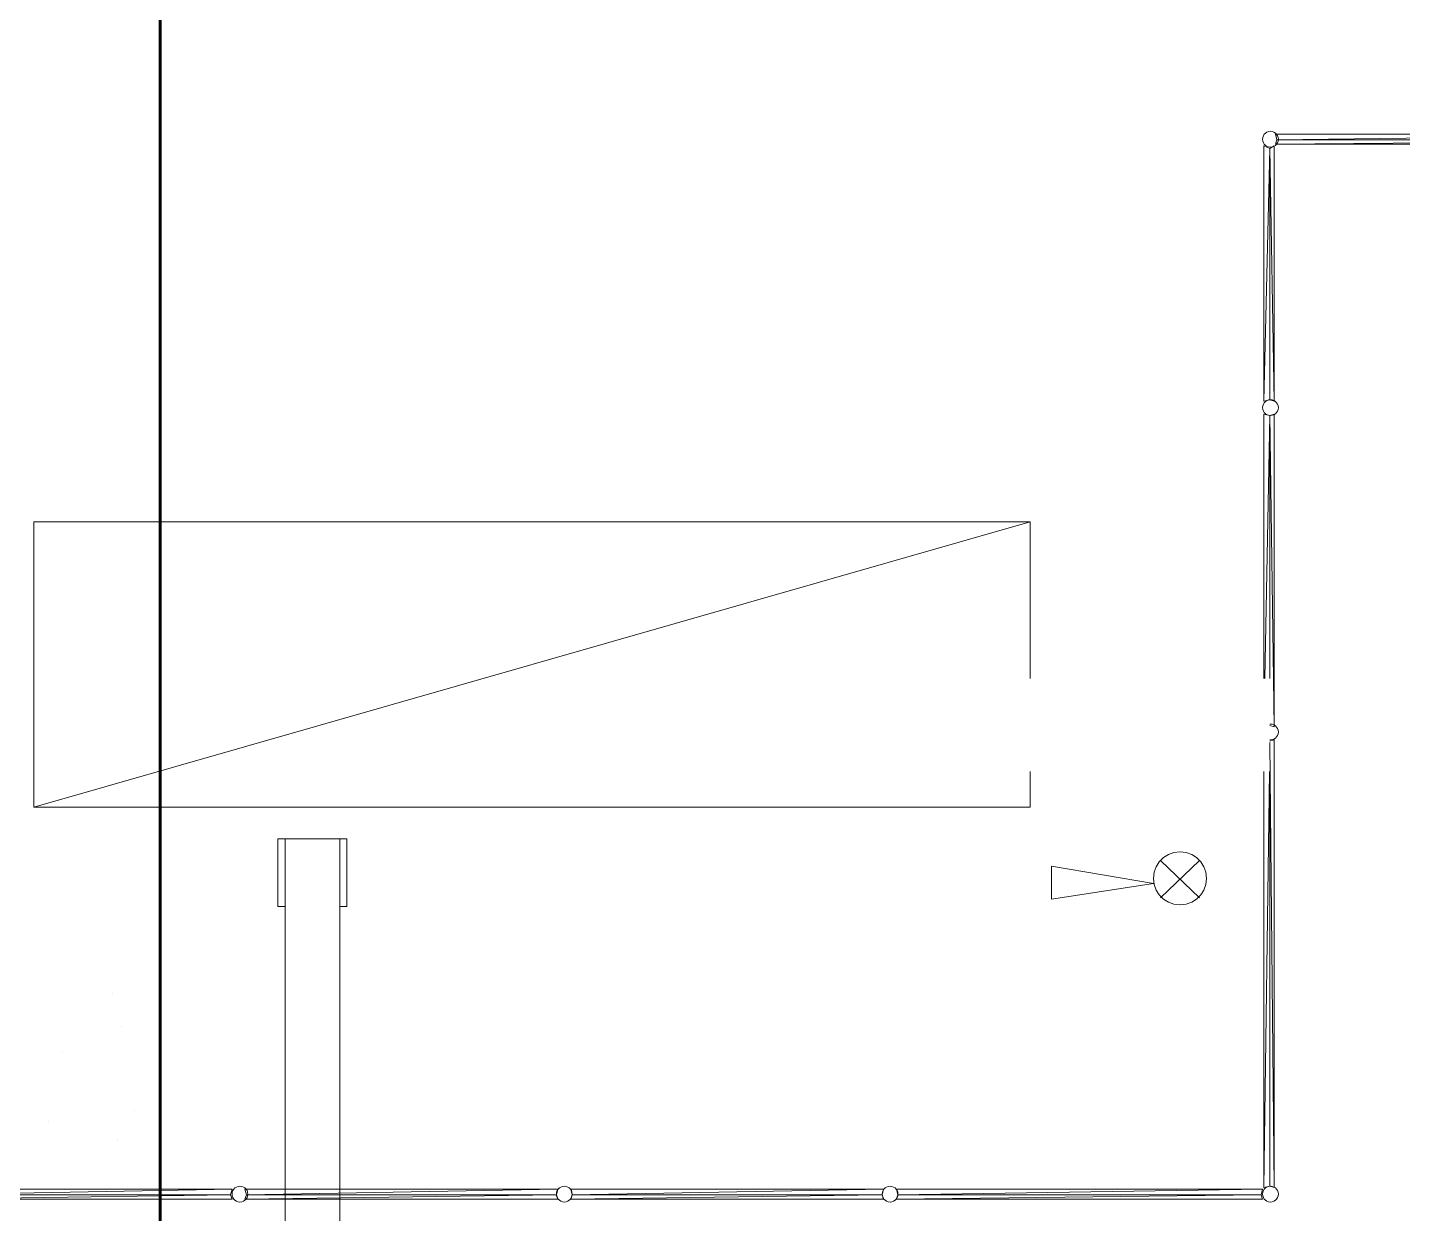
# Paper-space layout '03 Scan Locations' of a CAD drawing. Header units: millimetres. Extents: x 5 to 415, y 5 to 292.
# Drawn here: x 47.7 to 107.1, y 97.3 to 148.5 of the extents above; entities that cross this region are included whole.
import ezdxf

# ---------------------------------------------------------------- set-up
doc = ezdxf.new("R2010")
doc.units = ezdxf.units.MM
for name, color, linetype in [('EXISTING', 7, 'Continuous'), ('OVERHANG_SUPPORT', 7, 'Continuous'), ('PROPOSED', 7, 'Continuous')]:
    doc.layers.add(name, color=color, linetype=linetype)

# ---------------------------------------------------------------- blocks, each defined once
blk = doc.blocks.new('SHEET_03')
at = {"layer": 'EXISTING', "color": 254, "linetype": 'Continuous', "lineweight": 13}
for p, q in [((120.976, 143.878), (101.57, 143.878)), ((101.57, 143.878), (101.632, 143.63)), ((101.632, 143.63), (120.976, 143.878)), ((101.074, 143.382), (101.074, 132.346)), ((101.322, 143.258), (101.074, 143.382)), ((101.074, 132.346), (101.322, 143.258)), ((101.508, 143.382), (101.322, 143.258)), ((101.322, 143.258), (101.322, 132.408)), ((101.508, 132.346), (101.322, 143.258)), ((101.322, 143.258), (101.508, 132.346)), ((101.508, 132.346), (101.508, 143.382)), ((120.852, 143.63), (101.57, 143.444)), ((101.57, 143.444), (101.632, 143.63)), ((101.57, 143.444), (120.976, 143.444)), ((101.632, 143.63), (120.852, 143.63)), ((120.852, 143.63), (101.632, 143.63)), ((101.322, 132.408), (101.074, 132.346)), ((101.322, 132.408), (101.508, 132.346)), ((101.322, 131.726), (101.074, 131.788)), ((101.074, 131.788), (101.074, 120.37)), ((101.113, 120.37), (101.322, 131.726)), ((101.508, 131.788), (101.322, 131.726)), ((101.508, 118.272), (101.322, 131.726)), ((101.322, 131.726), (101.508, 118.272)), ((101.322, 131.726), (101.322, 120.37)), ((101.508, 118.272), (101.508, 131.788)), ((47.94, 127.138), (47.94, 114.8)), ((47.94, 114.8), (90.968, 127.138)), ((90.968, 127.138), (47.94, 127.138)), ((90.968, 127.138), (90.968, 120.37)), ((101.322, 118.334), (101.508, 118.272)), ((101.508, 117.714), (101.322, 117.652)), ((101.508, 98.37), (101.508, 117.714)), ((101.508, 98.37), (101.322, 117.601)), ((101.322, 117.601), (101.508, 98.37)), ((90.968, 116.348), (90.968, 114.8)), ((101.074, 98.37), (101.305, 116.348)), ((101.074, 116.348), (101.074, 98.37)), ((101.322, 116.348), (101.322, 98.432)), ((90.968, 114.8), (47.94, 114.8)), ((97.447, 112.878), (97.184, 112.848)), ((97.71, 112.848), (97.447, 112.878)), ((96.552, 112.448), (96.417, 112.235)), ((96.73, 112.626), (96.552, 112.448)), ((96.61, 112.506), (98.284, 110.894)), ((96.61, 110.894), (98.284, 112.506)), ((96.943, 112.761), (96.73, 112.626)), ((97.184, 112.848), (96.943, 112.761)), ((97.951, 112.761), (97.71, 112.848)), ((98.164, 112.626), (97.951, 112.761)), ((98.342, 112.448), (98.164, 112.626)), ((98.477, 112.235), (98.342, 112.448)), ((91.898, 112.258), (96.3, 111.514)), ((91.898, 110.832), (91.898, 112.258)), ((96.33, 111.994), (96.3, 111.731)), ((96.3, 111.731), (96.33, 111.468)), ((96.417, 112.235), (96.33, 111.994)), ((98.564, 111.994), (98.477, 112.235)), ((98.594, 111.731), (98.564, 111.994)), ((98.564, 111.468), (98.594, 111.731)), ((96.3, 111.514), (91.898, 110.832)), ((96.33, 111.468), (96.417, 111.227)), ((96.417, 111.227), (96.552, 111.014)), ((98.342, 111.014), (98.477, 111.227)), ((98.477, 111.227), (98.564, 111.468)), ((96.552, 111.014), (96.73, 110.836)), ((96.73, 110.836), (96.943, 110.701)), ((96.943, 110.701), (97.184, 110.614)), ((97.184, 110.614), (97.447, 110.584)), ((97.447, 110.584), (97.71, 110.614)), ((97.71, 110.614), (97.951, 110.701)), ((97.951, 110.701), (98.164, 110.836)), ((98.164, 110.836), (98.342, 111.014)), ((51.35, 106.74), (51.35, 106.74)), ((51.722, 105.314), (51.722, 105.314)), ((49.18, 104.26), (49.18, 104.26)), ((52.28, 101.718), (52.28, 101.718)), ((48.56, 101.222), (48.56, 101.222)), ((51.536, 100.416), (51.536, 100.416)), ((56.496, 98.308), (42.98, 98.308)), ((56.434, 98.06), (42.98, 97.874)), ((43.104, 98.06), (56.496, 98.308)), ((43.104, 98.06), (56.434, 98.06)), ((56.434, 98.06), (43.104, 98.06)), ((56.496, 98.308), (56.434, 98.06)), ((56.496, 97.874), (56.434, 98.06)), ((70.57, 98.308), (57.054, 98.308)), ((57.054, 98.308), (57.116, 98.06)), ((70.508, 98.06), (57.054, 97.874)), ((57.054, 97.874), (57.116, 98.06)), ((57.116, 98.06), (70.57, 98.308)), ((57.116, 98.06), (70.508, 98.06)), ((70.508, 98.06), (57.116, 98.06)), ((70.57, 98.308), (70.508, 98.06)), ((70.57, 97.874), (70.508, 98.06)), ((84.644, 98.308), (71.128, 98.308)), ((71.128, 98.308), (71.19, 98.06)), ((84.582, 98.06), (71.128, 97.874)), ((71.128, 97.874), (71.19, 98.06)), ((71.19, 98.06), (84.644, 98.308)), ((71.19, 98.06), (84.582, 98.06)), ((84.582, 98.06), (71.19, 98.06)), ((84.644, 98.308), (84.582, 98.06)), ((84.644, 97.874), (84.582, 98.06)), ((101.012, 98.308), (85.202, 98.308)), ((85.202, 98.308), (85.264, 98.06)), ((100.95, 98.06), (85.202, 97.874)), ((85.202, 97.874), (85.264, 98.06)), ((85.264, 98.06), (101.012, 98.308)), ((85.264, 98.06), (100.95, 98.06)), ((100.95, 98.06), (85.264, 98.06)), ((101.012, 98.308), (100.95, 98.06)), ((101.012, 97.874), (100.95, 98.06)), ((101.322, 98.432), (101.074, 98.37)), ((101.322, 98.432), (101.508, 98.37)), ((42.98, 97.874), (56.496, 97.874)), ((57.054, 97.874), (70.57, 97.874)), ((71.128, 97.874), (84.644, 97.874)), ((85.202, 97.874), (101.012, 97.874))]:
    blk.add_line(p, q, dxfattribs=at)
at = {"layer": 'OVERHANG_SUPPORT', "color": 7, "linetype": 'Continuous', "lineweight": 60}
blk.add_line((53.396, 155.658), (53.396, 61.542), dxfattribs=at)
at = {"layer": 'PROPOSED', "color": 250, "linetype": 'Continuous', "lineweight": 13}
for p, q in [((101.021, 143.739), (101.012, 143.661)), ((101.047, 143.811), (101.021, 143.739)), ((101.087, 143.874), (101.047, 143.811)), ((101.14, 143.927), (101.087, 143.874)), ((101.203, 143.967), (101.14, 143.927)), ((101.275, 143.993), (101.203, 143.967)), ((101.353, 144.002), (101.275, 143.993)), ((101.431, 143.993), (101.353, 144.002)), ((101.503, 143.967), (101.431, 143.993)), ((101.566, 143.927), (101.503, 143.967)), ((101.619, 143.874), (101.566, 143.927)), ((101.659, 143.811), (101.619, 143.874)), ((101.685, 143.739), (101.659, 143.811)), ((101.694, 143.661), (101.685, 143.739)), ((101.012, 143.661), (101.021, 143.583)), ((101.021, 143.583), (101.047, 143.511)), ((101.047, 143.511), (101.087, 143.448)), ((101.087, 143.448), (101.14, 143.395)), ((101.14, 143.395), (101.203, 143.355)), ((101.203, 143.355), (101.275, 143.329)), ((101.275, 143.329), (101.353, 143.32)), ((101.353, 143.32), (101.431, 143.329)), ((101.431, 143.329), (101.503, 143.355)), ((101.503, 143.355), (101.566, 143.395)), ((101.566, 143.395), (101.619, 143.448)), ((101.632, 143.63), (101.57, 143.444)), ((101.619, 143.448), (101.659, 143.511)), ((101.659, 143.511), (101.685, 143.583)), ((101.685, 143.583), (101.694, 143.661)), ((101.021, 132.145), (101.012, 132.067)), ((101.012, 132.067), (101.021, 131.989)), ((101.047, 132.217), (101.021, 132.145)), ((101.021, 131.989), (101.047, 131.917)), ((101.087, 132.28), (101.047, 132.217)), ((101.047, 131.917), (101.087, 131.854)), ((101.074, 132.346), (101.322, 132.408)), ((101.14, 132.333), (101.087, 132.28)), ((101.203, 132.373), (101.14, 132.333)), ((101.275, 132.399), (101.203, 132.373)), ((101.353, 132.408), (101.275, 132.399)), ((101.431, 132.399), (101.353, 132.408)), ((101.503, 132.373), (101.431, 132.399)), ((101.566, 132.333), (101.503, 132.373)), ((101.619, 132.28), (101.566, 132.333)), ((101.659, 132.217), (101.619, 132.28)), ((101.619, 131.854), (101.659, 131.917)), ((101.685, 132.145), (101.659, 132.217)), ((101.659, 131.917), (101.685, 131.989)), ((101.694, 132.067), (101.685, 132.145)), ((101.685, 131.989), (101.694, 132.067)), ((101.087, 131.854), (101.14, 131.801)), ((101.14, 131.801), (101.203, 131.761)), ((101.203, 131.761), (101.275, 131.735)), ((101.275, 131.735), (101.353, 131.726)), ((101.353, 131.726), (101.431, 131.735)), ((101.431, 131.735), (101.503, 131.761)), ((101.503, 131.761), (101.566, 131.801)), ((101.566, 131.801), (101.619, 131.854)), ((101.353, 118.396), (101.322, 118.392)), ((101.431, 118.387), (101.353, 118.396)), ((101.503, 118.361), (101.431, 118.387)), ((101.566, 118.321), (101.503, 118.361)), ((101.619, 118.268), (101.566, 118.321)), ((101.659, 118.205), (101.619, 118.268)), ((101.685, 118.133), (101.659, 118.205)), ((101.322, 117.718), (101.353, 117.714)), ((101.353, 117.714), (101.431, 117.723)), ((101.431, 117.723), (101.503, 117.749)), ((101.503, 117.749), (101.566, 117.789)), ((101.566, 117.789), (101.619, 117.842)), ((101.619, 117.842), (101.659, 117.905)), ((101.659, 117.905), (101.685, 117.977)), ((101.694, 118.055), (101.685, 118.133)), ((101.685, 117.977), (101.694, 118.055)), ((58.79, 113.436), (58.48, 113.436)), ((58.48, 113.436), (58.48, 110.522)), ((58.79, 68.982), (58.79, 113.436)), ((58.79, 113.436), (61.146, 113.436)), ((61.146, 68.982), (61.146, 113.436)), ((61.456, 113.436), (61.146, 113.436)), ((61.456, 110.522), (61.456, 113.436)), ((58.48, 110.522), (58.79, 110.522)), ((61.146, 110.522), (61.456, 110.522)), ((56.434, 98.06), (56.496, 98.308)), ((56.505, 98.169), (56.496, 98.091)), ((56.496, 98.091), (56.505, 98.013)), ((56.531, 98.241), (56.505, 98.169)), ((56.505, 98.013), (56.531, 97.941)), ((56.571, 98.304), (56.531, 98.241)), ((56.624, 98.357), (56.571, 98.304)), ((56.687, 98.397), (56.624, 98.357)), ((56.759, 98.423), (56.687, 98.397)), ((56.837, 98.432), (56.759, 98.423)), ((56.915, 98.423), (56.837, 98.432)), ((56.987, 98.397), (56.915, 98.423)), ((57.05, 98.357), (56.987, 98.397)), ((57.103, 98.304), (57.05, 98.357)), ((57.116, 98.06), (57.054, 97.874)), ((57.143, 98.241), (57.103, 98.304)), ((57.169, 98.169), (57.143, 98.241)), ((57.143, 97.941), (57.169, 98.013)), ((57.178, 98.091), (57.169, 98.169)), ((57.169, 98.013), (57.178, 98.091)), ((70.508, 98.06), (70.57, 98.308)), ((70.517, 98.169), (70.508, 98.091)), ((70.508, 98.091), (70.517, 98.013)), ((70.543, 98.241), (70.517, 98.169)), ((70.517, 98.013), (70.543, 97.941)), ((70.583, 98.304), (70.543, 98.241)), ((70.636, 98.357), (70.583, 98.304)), ((70.699, 98.397), (70.636, 98.357)), ((70.771, 98.423), (70.699, 98.397)), ((70.849, 98.432), (70.771, 98.423)), ((70.927, 98.423), (70.849, 98.432)), ((70.999, 98.397), (70.927, 98.423)), ((71.062, 98.357), (70.999, 98.397)), ((71.115, 98.304), (71.062, 98.357)), ((71.155, 98.241), (71.115, 98.304)), ((71.19, 98.06), (71.128, 97.874)), ((71.181, 98.169), (71.155, 98.241)), ((71.155, 97.941), (71.181, 98.013)), ((71.19, 98.091), (71.181, 98.169)), ((71.181, 98.013), (71.19, 98.091)), ((84.582, 98.06), (84.644, 98.308)), ((84.591, 98.169), (84.582, 98.091)), ((84.582, 98.091), (84.591, 98.013)), ((84.617, 98.241), (84.591, 98.169)), ((84.591, 98.013), (84.617, 97.941)), ((84.657, 98.304), (84.617, 98.241)), ((84.71, 98.357), (84.657, 98.304)), ((84.773, 98.397), (84.71, 98.357)), ((84.845, 98.423), (84.773, 98.397)), ((84.923, 98.432), (84.845, 98.423)), ((85.001, 98.423), (84.923, 98.432)), ((85.073, 98.397), (85.001, 98.423)), ((85.136, 98.357), (85.073, 98.397)), ((85.189, 98.304), (85.136, 98.357)), ((85.229, 98.241), (85.189, 98.304)), ((85.264, 98.06), (85.202, 97.874)), ((85.255, 98.169), (85.229, 98.241)), ((85.229, 97.941), (85.255, 98.013)), ((85.264, 98.091), (85.255, 98.169)), ((85.255, 98.013), (85.264, 98.091)), ((100.95, 98.06), (101.012, 98.308)), ((101.021, 98.169), (101.012, 98.091)), ((101.012, 98.091), (101.021, 98.013)), ((101.047, 98.241), (101.021, 98.169)), ((101.021, 98.013), (101.047, 97.941)), ((101.087, 98.304), (101.047, 98.241)), ((101.074, 98.37), (101.322, 98.432)), ((101.14, 98.357), (101.087, 98.304)), ((101.203, 98.397), (101.14, 98.357)), ((101.275, 98.423), (101.203, 98.397)), ((101.353, 98.432), (101.275, 98.423)), ((101.431, 98.423), (101.353, 98.432)), ((101.503, 98.397), (101.431, 98.423)), ((101.566, 98.357), (101.503, 98.397)), ((101.619, 98.304), (101.566, 98.357)), ((101.659, 98.241), (101.619, 98.304)), ((101.685, 98.169), (101.659, 98.241)), ((101.659, 97.941), (101.685, 98.013)), ((101.694, 98.091), (101.685, 98.169)), ((101.685, 98.013), (101.694, 98.091)), ((56.531, 97.941), (56.571, 97.878)), ((56.571, 97.878), (56.624, 97.825)), ((56.624, 97.825), (56.687, 97.785)), ((56.687, 97.785), (56.759, 97.759)), ((56.759, 97.759), (56.837, 97.75)), ((56.837, 97.75), (56.915, 97.759)), ((56.915, 97.759), (56.987, 97.785)), ((56.987, 97.785), (57.05, 97.825)), ((57.05, 97.825), (57.103, 97.878)), ((57.103, 97.878), (57.143, 97.941)), ((70.543, 97.941), (70.583, 97.878)), ((70.583, 97.878), (70.636, 97.825)), ((70.636, 97.825), (70.699, 97.785)), ((70.699, 97.785), (70.771, 97.759)), ((70.771, 97.759), (70.849, 97.75)), ((70.849, 97.75), (70.927, 97.759)), ((70.927, 97.759), (70.999, 97.785)), ((70.999, 97.785), (71.062, 97.825)), ((71.062, 97.825), (71.115, 97.878)), ((71.115, 97.878), (71.155, 97.941)), ((84.617, 97.941), (84.657, 97.878)), ((84.657, 97.878), (84.71, 97.825)), ((84.71, 97.825), (84.773, 97.785)), ((84.773, 97.785), (84.845, 97.759)), ((84.845, 97.759), (84.923, 97.75)), ((84.923, 97.75), (85.001, 97.759)), ((85.001, 97.759), (85.073, 97.785)), ((85.073, 97.785), (85.136, 97.825)), ((85.136, 97.825), (85.189, 97.878)), ((85.189, 97.878), (85.229, 97.941)), ((101.047, 97.941), (101.087, 97.878)), ((101.087, 97.878), (101.14, 97.825)), ((101.14, 97.825), (101.203, 97.785)), ((101.203, 97.785), (101.275, 97.759)), ((101.275, 97.759), (101.353, 97.75)), ((101.353, 97.75), (101.431, 97.759)), ((101.431, 97.759), (101.503, 97.785)), ((101.503, 97.785), (101.566, 97.825)), ((101.566, 97.825), (101.619, 97.878)), ((101.619, 97.878), (101.659, 97.941))]:
    blk.add_line(p, q, dxfattribs=at)

psp = doc.layouts.new('03 Scan Locations')

# ---------------------------------------------------------------- block references
psp.add_blockref('SHEET_03', (0, 0))

doc.saveas('drawing.dxf')
